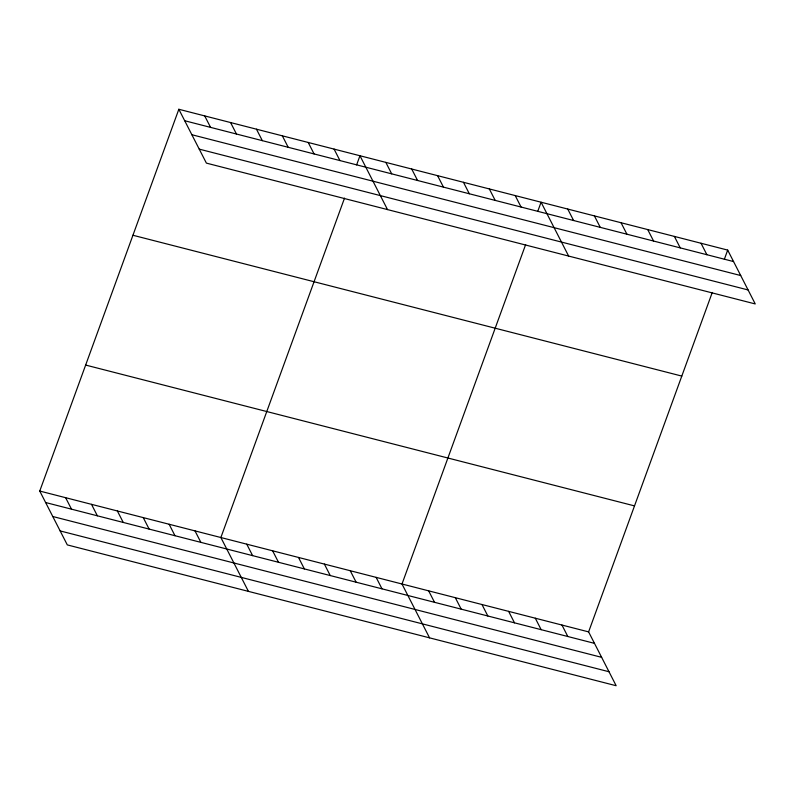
<?xml version="1.0" encoding="UTF-8"?>
<svg xmlns="http://www.w3.org/2000/svg" width="795" height="795" viewBox="0 0 795 795"><rect width="100%" height="100%" fill="white"/><g stroke="black" fill="none" stroke-linecap="round" stroke-linejoin="round"><path stroke-width="1.19" d="M712.26 292.471L588.608 631.886L616.165 685.727L67.307 544.903L39.75 491.052L178.835 109.273L727.693 250.097L755.25 303.948L206.392 163.114L178.835 109.273M344.523 198.124L220.871 537.529L248.428 591.381M356.617 164.903L359.956 155.74L387.513 209.592M525.644 244.592L402.002 584.007L429.558 637.848M537.748 211.381L541.077 202.218L568.634 256.06M724.354 259.259L727.693 250.097M184.698 120.741L733.566 261.565M191.853 134.723L740.721 275.547M199.227 149.132L748.095 289.956M132.934 235.26L681.802 376.085M85.651 365.064L634.509 505.898M39.75 491.052L588.608 631.886M45.623 502.529L594.481 643.354M52.778 516.511L601.636 657.336M60.152 530.921L609.01 671.745M701.031 243.26L706.904 254.728M674.379 236.413L680.242 247.881M647.716 229.576L653.589 241.044M621.054 222.739L626.927 234.207M594.402 215.892L600.265 227.36M567.739 209.055L573.612 220.523M515.21 195.58L521.073 207.048M489.332 188.942L495.196 200.41M463.455 182.293L469.328 193.771M437.578 175.655L443.451 187.123M411.711 169.017L417.574 180.485M385.833 162.379L391.697 173.847M334.079 149.102L339.952 160.57M561.956 625.039L567.819 636.507M308.212 142.464L314.075 153.932M535.293 618.202L541.166 629.67M282.334 135.826L288.197 147.294M508.631 611.365L514.504 622.833M256.457 129.188L262.33 140.655M481.979 604.518L487.842 615.996M230.58 122.549L236.453 134.017M455.316 597.681L461.189 609.149M204.703 115.911L210.576 127.379M428.654 590.844L434.527 602.312M376.124 577.359L381.998 588.827M350.247 570.721L356.12 582.188M324.37 564.082L330.243 575.55M298.503 557.444L304.366 568.912M272.625 550.806L278.488 562.274M246.748 544.168L252.621 555.635M195.004 530.891L200.867 542.359M169.126 524.253L174.989 535.721M143.249 517.615L149.122 529.082M117.372 510.976L123.245 522.444M91.505 504.338L97.368 515.806M65.627 497.7L71.49 509.168"/></g></svg>
